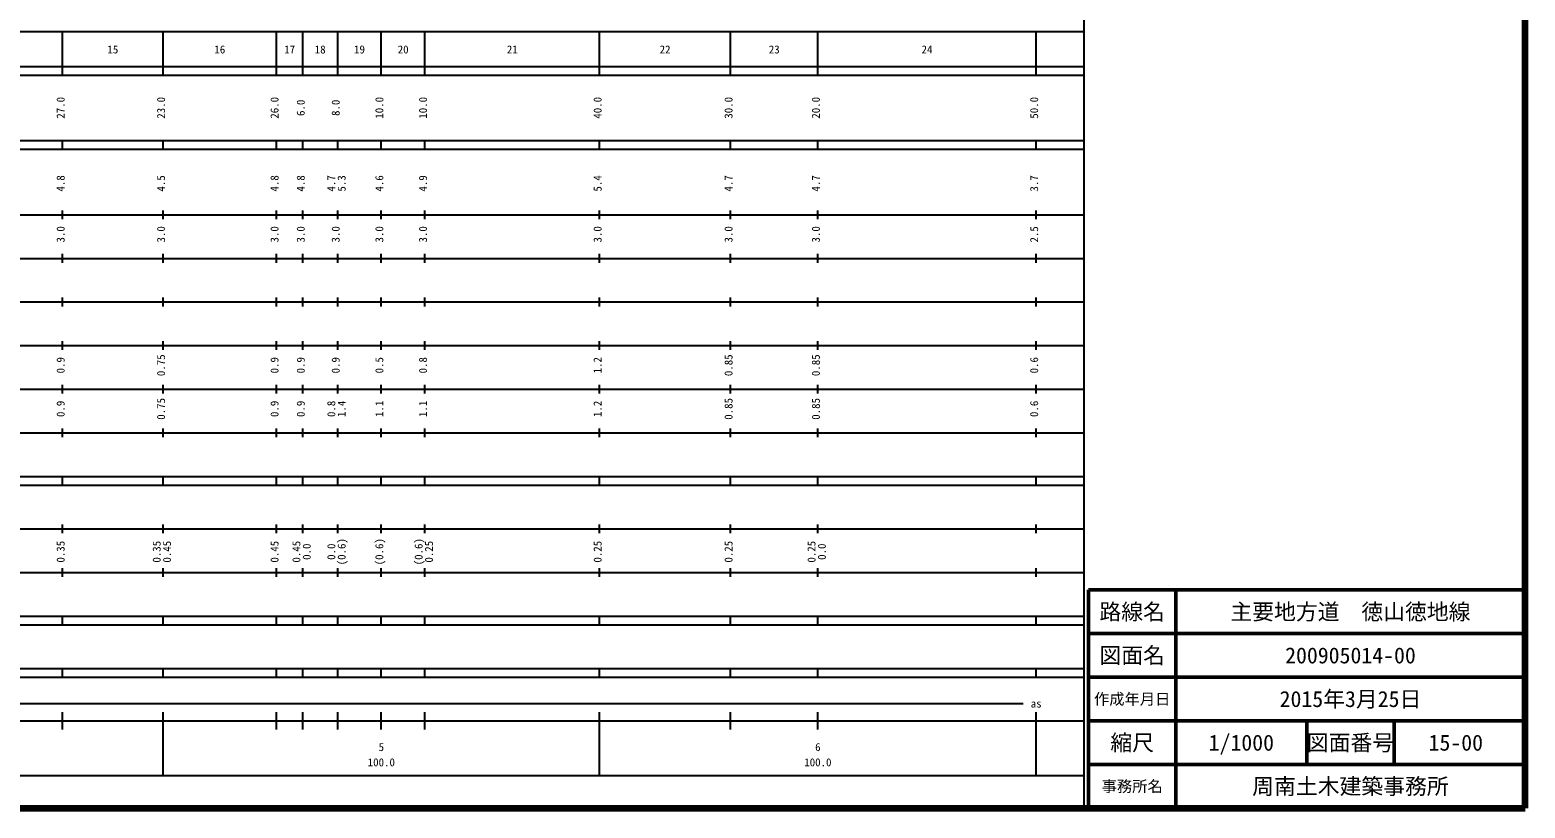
# Model space of a CAD drawing. Units: millimetres on the paper, enlarged 1000 times. Extents: x 40000 to 680000, y 20000 to 380000.
# Drawn here: x 337501 to 680000, y 20000 to 198357 of the extents above; entities that cross this region are included whole.
import ezdxf
from ezdxf.enums import TextEntityAlignment as Align

# ---------------------------------------------------------------- set-up
doc = ezdxf.new("R2010")
doc.units = ezdxf.units.MM
doc.header["$LTSCALE"] = 1000
for name, color, linetype, lineweight in [('M-TTL', 2, 'Continuous', 140), ('M-TTL-BAND', 7, 'Continuous', 25), ('M-TTL-FRAM', 2, 'Continuous', 50), ('M-TTL-LINE', 7, 'Continuous', 50)]:
    doc.layers.add(name, color=color, linetype=linetype, lineweight=lineweight)
doc.layers.add('M-TTL-TXT', color=7, linetype='Continuous')
doc.styles.add('ＭＳ ゴシック', font='')
doc.styles.get('ＭＳ ゴシック').set_extended_font_data('MS Gothic')

msp = doc.modelspace()

# ---------------------------------------------------------------- linework, layer by layer
at = {"layer": 'M-TTL'}
for p, q in [((680000, 20000), (680000, 380000)), ((40000, 20000), (680000, 20000))]:
    msp.add_line(p, q, dxfattribs=at)
at = {"layer": 'M-TTL-BAND'}
for p, q in [((579000, 20000), (579000, 370000)), ((68000, 198000), (579000, 198000)), ((345000, 188000), (345000, 198000)), ((368000, 188000), (368000, 198000)), ((394000, 188000), (394000, 198000)), ((400000, 188000), (400000, 198000)), ((408000, 188000), (408000, 198000)), ((418000, 188000), (418000, 198000)), ((428000, 188000), (428000, 198000)), ((468000, 188000), (468000, 198000)), ((498000, 188000), (498000, 198000)), ((518000, 188000), (518000, 198000)), ((568000, 188000), (568000, 198000)), ((40000, 190000), (579000, 190000)), ((40000, 188000), (579000, 188000)), ((40000, 173000), (579000, 173000)), ((345000, 171000), (345000, 173000)), ((368000, 171000), (368000, 173000)), ((394000, 171000), (394000, 173000)), ((400000, 171000), (400000, 173000)), ((408000, 171000), (408000, 173000)), ((418000, 171000), (418000, 173000)), ((428000, 171000), (428000, 173000)), ((468000, 171000), (468000, 173000)), ((498000, 171000), (498000, 173000)), ((518000, 171000), (518000, 173000)), ((568000, 171000), (568000, 173000)), ((40000, 171000), (579000, 171000)), ((40000, 156000), (579000, 156000)), ((345000, 155000), (345000, 157000)), ((368000, 155000), (368000, 157000)), ((394000, 155000), (394000, 157000)), ((400000, 155000), (400000, 157000)), ((408000, 155000), (408000, 157000)), ((418000, 155000), (418000, 157000)), ((428000, 155000), (428000, 157000)), ((468000, 155000), (468000, 157000)), ((498000, 155000), (498000, 157000)), ((518000, 155000), (518000, 157000)), ((568000, 155000), (568000, 157000)), ((46000, 146000), (579000, 146000)), ((345000, 145000), (345000, 147000)), ((368000, 145000), (368000, 147000)), ((394000, 145000), (394000, 147000)), ((400000, 145000), (400000, 147000)), ((408000, 145000), (408000, 147000)), ((418000, 145000), (418000, 147000)), ((428000, 145000), (428000, 147000)), ((468000, 145000), (468000, 147000)), ((498000, 145000), (498000, 147000)), ((518000, 145000), (518000, 147000)), ((568000, 145000), (568000, 147000)), ((345000, 135000), (345000, 137000)), ((368000, 135000), (368000, 137000)), ((394000, 135000), (394000, 137000)), ((400000, 135000), (400000, 137000)), ((408000, 135000), (408000, 137000)), ((418000, 135000), (418000, 137000)), ((428000, 135000), (428000, 137000)), ((468000, 135000), (468000, 137000)), ((498000, 135000), (498000, 137000)), ((518000, 135000), (518000, 137000)), ((568000, 135000), (568000, 137000)), ((52000, 136000), (579000, 136000)), ((345000, 125000), (345000, 127000)), ((368000, 125000), (368000, 127000)), ((394000, 125000), (394000, 127000)), ((400000, 125000), (400000, 127000)), ((408000, 125000), (408000, 127000)), ((418000, 125000), (418000, 127000)), ((428000, 125000), (428000, 127000)), ((468000, 125000), (468000, 127000)), ((498000, 125000), (498000, 127000)), ((518000, 125000), (518000, 127000)), ((568000, 125000), (568000, 127000)), ((46000, 126000), (579000, 126000)), ((345000, 115000), (345000, 117000)), ((368000, 115000), (368000, 117000)), ((394000, 115000), (394000, 117000)), ((400000, 115000), (400000, 117000)), ((408000, 115000), (408000, 117000)), ((418000, 115000), (418000, 117000)), ((428000, 115000), (428000, 117000)), ((468000, 115000), (468000, 117000)), ((498000, 115000), (498000, 117000)), ((518000, 115000), (518000, 117000)), ((568000, 115000), (568000, 117000)), ((52000, 116000), (579000, 116000)), ((345000, 105000), (345000, 107000)), ((368000, 105000), (368000, 107000)), ((394000, 105000), (394000, 107000)), ((400000, 105000), (400000, 107000)), ((408000, 105000), (408000, 107000)), ((418000, 105000), (418000, 107000)), ((428000, 105000), (428000, 107000)), ((468000, 105000), (468000, 107000)), ((498000, 105000), (498000, 107000)), ((518000, 105000), (518000, 107000)), ((568000, 105000), (568000, 107000)), ((46000, 106000), (579000, 106000)), ((40000, 96000), (579000, 96000)), ((345000, 94000), (345000, 96000)), ((368000, 94000), (368000, 96000)), ((394000, 94000), (394000, 96000)), ((400000, 94000), (400000, 96000)), ((408000, 94000), (408000, 96000)), ((418000, 94000), (418000, 96000)), ((428000, 94000), (428000, 96000)), ((468000, 94000), (468000, 96000)), ((498000, 94000), (498000, 96000)), ((518000, 94000), (518000, 96000)), ((568000, 94000), (568000, 96000)), ((40000, 94000), (579000, 94000)), ((49000, 84000), (579000, 84000)), ((345000, 83000), (345000, 85000)), ((368000, 83000), (368000, 85000)), ((394000, 83000), (394000, 85000)), ((400000, 83000), (400000, 85000)), ((408000, 83000), (408000, 85000)), ((418000, 83000), (418000, 85000)), ((428000, 83000), (428000, 85000)), ((468000, 83000), (468000, 85000)), ((498000, 83000), (498000, 85000)), ((518000, 83000), (518000, 85000)), ((568000, 83000), (568000, 85000)), ((40000, 74000), (579000, 74000)), ((345000, 73000), (345000, 75000)), ((368000, 73000), (368000, 75000)), ((394000, 73000), (394000, 75000)), ((400000, 73000), (400000, 75000)), ((408000, 73000), (408000, 75000)), ((418000, 73000), (418000, 75000)), ((428000, 73000), (428000, 75000)), ((468000, 73000), (468000, 75000)), ((498000, 73000), (498000, 75000)), ((518000, 73000), (518000, 75000)), ((568000, 73000), (568000, 75000)), ((40000, 64000), (579000, 64000)), ((40000, 62000), (579000, 62000)), ((345000, 62000), (345000, 64000)), ((368000, 62000), (368000, 64000)), ((394000, 62000), (394000, 64000)), ((400000, 62000), (400000, 64000)), ((408000, 62000), (408000, 64000)), ((418000, 62000), (418000, 64000)), ((428000, 62000), (428000, 64000)), ((468000, 62000), (468000, 64000)), ((498000, 62000), (498000, 64000)), ((518000, 62000), (518000, 64000)), ((568000, 62000), (568000, 64000)), ((40000, 52000), (579000, 52000)), ((345000, 50000), (345000, 52000)), ((368000, 50000), (368000, 52000)), ((394000, 50000), (394000, 52000)), ((400000, 50000), (400000, 52000)), ((408000, 50000), (408000, 52000)), ((418000, 50000), (418000, 52000)), ((428000, 50000), (428000, 52000)), ((468000, 50000), (468000, 52000)), ((498000, 50000), (498000, 52000)), ((518000, 50000), (518000, 52000)), ((568000, 50000), (568000, 52000)), ((40000, 50000), (579000, 50000)), ((71000, 44000), (565000, 44000)), ((345000, 38000), (345000, 42000)), ((368000, 27500), (368000, 42000)), ((394000, 38000), (394000, 42000)), ((400000, 38000), (400000, 42000)), ((408000, 38000), (408000, 42000)), ((418000, 38000), (418000, 42000)), ((428000, 38000), (428000, 42000)), ((468000, 27500), (468000, 42000)), ((498000, 38000), (498000, 42000)), ((518000, 38000), (518000, 42000)), ((568000, 27500), (568000, 42000)), ((40000, 40000), (579000, 40000)), ((68000, 27500), (579000, 27500))]:
    msp.add_line(p, q, dxfattribs=at)
at = {"layer": 'M-TTL-FRAM'}
for p, q in [((680000, 70000), (580000, 70000)), ((580000, 70000), (580000, 20000))]:
    msp.add_line(p, q, dxfattribs=at)
at = {"layer": 'M-TTL-LINE'}
for p, q in [((600000, 70000), (600000, 20000)), ((680000, 60000), (580000, 60000)), ((680000, 50000), (580000, 50000)), ((680000, 40000), (580000, 40000)), ((630000, 40000), (630000, 30000)), ((650000, 40000), (650000, 30000)), ((680000, 30000), (580000, 30000))]:
    msp.add_line(p, q, dxfattribs=at)

# ---------------------------------------------------------------- texts
at = {"layer": 'M-TTL-BAND', "style": 'ＭＳ ゴシック'}
for s, p in [('15', (356500, 192405)), ('16', (381000, 192405)), ('17', (397000, 192405)), ('18', (404000, 192405)), ('19', (413000, 192405)), ('20', (423000, 192405)), ('21', (448000, 192405)), ('22', (483000, 192405)), ('23', (508000, 192405)), ('24', (543000, 192405)), ('as', (568000, 42500)), ('5', (418000, 32523)), ('6', (518000, 32523)), ('100.0', (418000, 29033)), ('100.0', (518000, 29033))]:
    msp.add_text(s, height=1833, dxfattribs=at).set_placement(p, align=Align.BOTTOM_CENTER)
for s, p in [('27.0', (346000, 180500)), ('23.0', (369000, 180500)), ('26.0', (395000, 180500)), ('6.0', (401000, 180500)), ('8.0', (409000, 180500)), ('10.0', (419000, 180500)), ('10.0', (429000, 180500)), ('40.0', (469000, 180500)), ('30.0', (499000, 180500)), ('20.0', (519000, 180500)), ('50.0', (569000, 180500)), ('4.8', (346000, 163174)), ('4.5', (369000, 163174)), ('4.8', (395000, 163174)), ('4.8', (401000, 163174)), ('4.7', (408000, 163174)), ('5.3', (410370, 163174)), ('4.6', (419000, 163174)), ('4.9', (429000, 163174)), ('5.4', (469000, 163174)), ('4.7', (499000, 163174)), ('4.7', (519000, 163174)), ('3.7', (569000, 163174)), ('3.0', (346000, 151500)), ('3.0', (369000, 151500)), ('3.0', (395000, 151500)), ('3.0', (401000, 151500)), ('3.0', (409000, 151500)), ('3.0', (419000, 151500)), ('3.0', (429000, 151500)), ('3.0', (469000, 151500)), ('3.0', (499000, 151500)), ('3.0', (519000, 151500)), ('2.5', (569000, 151500)), ('0.75', (369000, 121500)), ('0.85', (499000, 121500)), ('0.85', (519000, 121500)), ('0.9', (346000, 121500)), ('0.9', (395000, 121500)), ('0.9', (401000, 121500)), ('0.9', (409000, 121500)), ('0.5', (419000, 121500)), ('0.8', (429000, 121500)), ('1.2', (469000, 121500)), ('0.6', (569000, 121500)), ('0.9', (346000, 111500)), ('0.75', (369000, 111500)), ('0.9', (395000, 111500)), ('0.9', (401000, 111500)), ('0.8', (408000, 111500)), ('1.4', (410370, 111500)), ('1.1', (419000, 111500)), ('1.1', (429000, 111500)), ('1.2', (469000, 111500)), ('0.85', (499000, 111500)), ('0.85', (519000, 111500)), ('0.6', (569000, 111500)), ('0.35', (346000, 78764)), ('0.35', (368000, 78764)), ('0.45', (370370, 78764)), ('0.45', (395000, 78764)), ('0.45', (400000, 78764)), ('0.0', (402370, 78764)), ('0.0', (408000, 78764)), ('(0.6)', (410370, 78764)), ('(0.6)', (419000, 78764)), ('(0.6)', (428000, 78764)), ('0.25', (430370, 78764)), ('0.25', (469000, 78764)), ('0.25', (499000, 78764)), ('0.25', (518000, 78764)), ('0.0', (520370, 78764))]:
    msp.add_text(s, height=1833, rotation=90, dxfattribs=at).set_placement(p, align=Align.BOTTOM_CENTER)
at = {"layer": 'M-TTL-TXT', "style": 'ＭＳ ゴシック'}
for s, height, p in [('路線名', 3666, (590000, 65000)), ('路線名', 3666, (590000, 65000)), ('主要地方道\u3000徳山徳地線', 3666, (640000, 65000)), ('図面名', 3666, (590000, 55000)), ('図面名', 3666, (590000, 55000)), ('200905014-00', 3666, (640000, 55000)), ('作成年月日', 2566, (590000, 45000)), ('作成年月日', 2566, (590000, 45000)), ('2015年3月25日', 3666, (640000, 45000)), ('縮尺', 3666, (590000, 35000)), ('縮尺', 3666, (590000, 35000)), ('1/1000', 3666, (615000, 35000)), ('図面番号', 3666, (640000, 35000)), ('図面番号', 3666, (640000, 35000)), ('15-00', 3666, (664125, 35000)), ('事務所名', 2566, (590000, 25000)), ('事務所名', 2566, (590000, 25000)), ('周南土木建築事務所', 3666, (640000, 25000))]:
    msp.add_text(s, height=height, dxfattribs=at).set_placement(p, align=Align.MIDDLE_CENTER)

doc.saveas('drawing.dxf')
